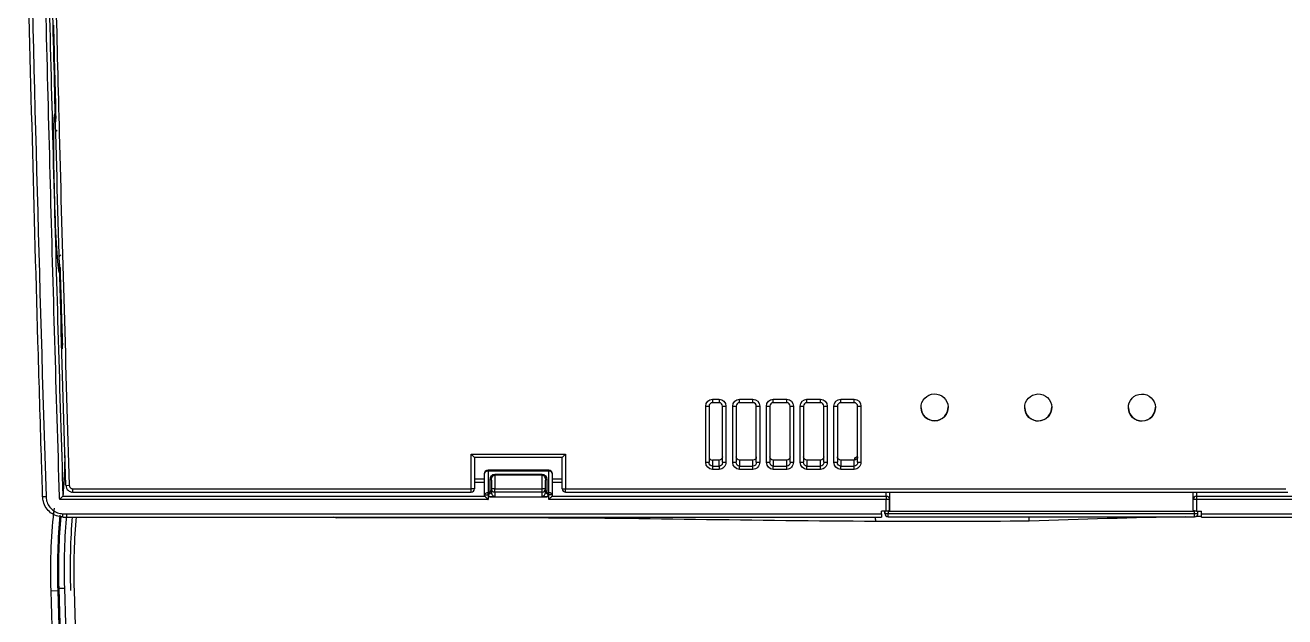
# Model space of a CAD drawing. Header units: millimetres. Extents: x 28 to 2364, y 8 to 1657.
# Drawn here: x 1671.5 to 1858.1, y 1251 to 1338.6 of the extents above; entities that cross this region are included whole.
import ezdxf

# ---------------------------------------------------------------- set-up
doc = ezdxf.new("R2010")
doc.units = ezdxf.units.MM
doc.layers.add('1LINE', color=7, linetype='CONTINUOUS')

msp = doc.modelspace()

# ---------------------------------------------------------------- linework, layer by layer
at = {"layer": '1LINE'}
for p, q in [((1772.29, 1282.19), (1772.79, 1282.19)), ((1772.29, 1273.87), (1772.29, 1282.19)), ((1772.79, 1282.19), (1772.79, 1273.87)), ((1773.29, 1283.19), (1773.29, 1282.69)), ((1773.29, 1283.19), (1774.29, 1283.19)), ((1774.29, 1282.69), (1773.29, 1282.69)), ((1774.29, 1283.19), (1774.29, 1282.69)), ((1774.79, 1282.19), (1775.29, 1282.19)), ((1774.79, 1273.87), (1774.79, 1282.19)), ((1775.29, 1282.19), (1775.29, 1273.87)), ((1776.29, 1273.87), (1776.29, 1282.19)), ((1776.29, 1282.19), (1776.79, 1282.19)), ((1776.79, 1282.19), (1776.79, 1273.87)), ((1777.29, 1283.19), (1779.29, 1283.19)), ((1777.29, 1282.69), (1777.29, 1283.19)), ((1779.29, 1282.69), (1777.29, 1282.69)), ((1779.29, 1282.69), (1779.29, 1283.19)), ((1779.79, 1273.87), (1779.79, 1282.19)), ((1779.79, 1282.19), (1780.29, 1282.19)), ((1780.29, 1282.19), (1780.29, 1273.87)), ((1781.29, 1273.87), (1781.29, 1282.19)), ((1781.29, 1282.19), (1781.79, 1282.19)), ((1781.79, 1282.19), (1781.79, 1273.87)), ((1782.29, 1283.19), (1784.29, 1283.19)), ((1782.29, 1282.69), (1782.29, 1283.19)), ((1784.29, 1282.69), (1782.29, 1282.69)), ((1784.29, 1282.69), (1784.29, 1283.19)), ((1784.79, 1282.19), (1785.29, 1282.19)), ((1784.79, 1273.87), (1784.79, 1282.19)), ((1785.29, 1282.19), (1785.29, 1273.87)), ((1786.29, 1273.87), (1786.29, 1282.19)), ((1786.29, 1282.19), (1786.79, 1282.19)), ((1786.79, 1282.19), (1786.79, 1273.87)), ((1787.29, 1283.19), (1789.29, 1283.19)), ((1787.29, 1282.69), (1787.29, 1283.19)), ((1789.29, 1282.69), (1787.29, 1282.69)), ((1789.29, 1282.69), (1789.29, 1283.19)), ((1789.79, 1282.19), (1790.29, 1282.19)), ((1789.79, 1273.87), (1789.79, 1282.19)), ((1790.29, 1282.19), (1790.29, 1273.87)), ((1791.29, 1273.87), (1791.29, 1282.19)), ((1791.29, 1282.19), (1791.79, 1282.19)), ((1791.79, 1282.19), (1791.79, 1273.87)), ((1792.29, 1283.19), (1794.29, 1283.19)), ((1792.29, 1282.69), (1792.29, 1283.19)), ((1794.29, 1282.69), (1792.29, 1282.69)), ((1794.29, 1282.69), (1794.29, 1283.19)), ((1794.79, 1273.87), (1794.79, 1282.19)), ((1794.79, 1282.19), (1795.29, 1282.19)), ((1795.29, 1282.19), (1795.29, 1273.87)), ((1737.55, 1275.07), (1738.05, 1274.57)), ((1737.55, 1269.95), (1737.55, 1275.07)), ((1737.55, 1275.07), (1751.55, 1275.07)), ((1738.05, 1274.57), (1738.05, 1269.95)), ((1751.05, 1274.57), (1738.05, 1274.57)), ((1751.05, 1274.57), (1751.55, 1275.07)), ((1751.05, 1269.95), (1751.05, 1274.57)), ((1751.55, 1275.07), (1751.55, 1269.95)), ((1740.05, 1272.73), (1740.05, 1272.55)), ((1740.05, 1272.73), (1749.05, 1272.73)), ((1749.05, 1272.55), (1740.05, 1272.55)), ((1740.05, 1272.55), (1740.05, 1269.37)), ((1749.05, 1272.55), (1749.05, 1272.73)), ((1749.05, 1269.37), (1749.05, 1272.55)), ((1772.29, 1273.87), (1772.79, 1273.87)), ((1773.29, 1274.17), (1773.29, 1273.29)), ((1774.29, 1274.17), (1773.29, 1274.17)), ((1773.29, 1273.29), (1773.29, 1272.82)), ((1773.29, 1273.29), (1774.29, 1273.29)), ((1774.29, 1272.82), (1773.29, 1272.82)), ((1774.29, 1273.29), (1774.29, 1274.17)), ((1774.29, 1273.29), (1774.29, 1272.82)), ((1774.79, 1273.87), (1775.29, 1273.87)), ((1776.29, 1273.87), (1776.79, 1273.87)), ((1777.29, 1274.17), (1777.29, 1273.29)), ((1779.29, 1274.17), (1777.29, 1274.17)), ((1777.29, 1273.29), (1779.29, 1273.29)), ((1777.29, 1272.82), (1777.29, 1273.29)), ((1779.29, 1272.82), (1777.29, 1272.82)), ((1779.29, 1273.29), (1779.29, 1274.17)), ((1779.29, 1272.82), (1779.29, 1273.29)), ((1779.79, 1273.87), (1780.29, 1273.87)), ((1781.29, 1273.87), (1781.79, 1273.87)), ((1782.29, 1274.17), (1782.29, 1273.29)), ((1784.29, 1274.17), (1782.29, 1274.17)), ((1782.29, 1273.29), (1784.29, 1273.29)), ((1782.29, 1272.82), (1782.29, 1273.29)), ((1784.29, 1272.82), (1782.29, 1272.82)), ((1784.29, 1273.29), (1784.29, 1274.17)), ((1784.29, 1272.82), (1784.29, 1273.29)), ((1784.79, 1273.87), (1785.29, 1273.87)), ((1786.29, 1273.87), (1786.79, 1273.87)), ((1787.29, 1274.17), (1787.29, 1273.29)), ((1789.29, 1274.17), (1787.29, 1274.17)), ((1787.29, 1272.82), (1787.29, 1273.29)), ((1787.29, 1273.29), (1789.29, 1273.29)), ((1789.29, 1272.82), (1787.29, 1272.82)), ((1789.29, 1273.29), (1789.29, 1274.17)), ((1789.29, 1272.82), (1789.29, 1273.29)), ((1789.79, 1273.87), (1790.29, 1273.87)), ((1791.29, 1273.87), (1791.79, 1273.87)), ((1792.29, 1274.17), (1792.29, 1273.29)), ((1794.29, 1274.17), (1792.29, 1274.17)), ((1792.29, 1272.82), (1792.29, 1273.29)), ((1792.29, 1273.29), (1794.29, 1273.29)), ((1794.29, 1272.82), (1792.29, 1272.82)), ((1794.29, 1273.29), (1794.29, 1274.17)), ((1794.29, 1272.82), (1794.29, 1273.29)), ((1794.79, 1273.87), (1795.29, 1273.87)), ((1677.54, 1270.44), (1678.04, 1270.46)), ((1739.55, 1269.04), (1739.55, 1272.23)), ((1740.35, 1269.63), (1740.35, 1271.33)), ((1740.55, 1271.2), (1740.55, 1269.5)), ((1741.05, 1272.11), (1741.05, 1271.98)), ((1741.05, 1272.11), (1748.05, 1272.11)), ((1741.05, 1271.98), (1741.05, 1269.94)), ((1748.05, 1271.98), (1741.05, 1271.98)), ((1748.05, 1272.11), (1748.05, 1271.98)), ((1748.05, 1269.94), (1748.05, 1271.98)), ((1748.55, 1269.5), (1748.55, 1271.2)), ((1748.75, 1271.33), (1748.75, 1269.63)), ((1749.55, 1272.23), (1749.55, 1269.04)), ((1674.09, 1268.78), (1674.59, 1268.8)), ((1678.54, 1269.45), (1678.54, 1269.95)), ((1737.55, 1269.45), (1737.55, 1269.95)), ((1738.05, 1269.95), (1737.55, 1269.95)), ((1739.55, 1269.04), (1740.05, 1269.04)), ((1739.55, 1268.9), (1739.55, 1269.04)), ((1740.05, 1269.37), (1740.26, 1269.37)), ((1740.05, 1269.04), (1740.05, 1269.37)), ((1740.05, 1269.04), (1740.05, 1268.37)), ((1740.12, 1269.04), (1740.05, 1269.04)), ((1740.55, 1269.42), (1740.54, 1269.42)), ((1740.55, 1269.5), (1740.55, 1269.42)), ((1741.05, 1269.44), (1741.05, 1269.94)), ((1748.05, 1269.44), (1748.05, 1269.94)), ((1748.55, 1269.42), (1748.55, 1269.5)), ((1748.56, 1269.42), (1748.55, 1269.42)), ((1748.84, 1269.37), (1749.05, 1269.37)), ((1749.05, 1269.04), (1748.98, 1269.04)), ((1749.05, 1269.04), (1749.05, 1269.37)), ((1749.05, 1268.37), (1749.05, 1269.04)), ((1749.55, 1269.04), (1749.05, 1269.04)), ((1749.55, 1269.04), (1749.55, 1268.9)), ((1751.05, 1269.95), (1751.55, 1269.95)), ((1751.55, 1269.45), (1751.55, 1269.95)), ((1799.03, 1268.84), (1799.03, 1268.37)), ((1845, 1268.84), (1845, 1268.37)), ((1799.53, 1268.37), (1799.03, 1268.37)), ((1799.03, 1266.62), (1799.03, 1268.37)), ((1799.53, 1268.37), (1799.53, 1266.79)), ((1845, 1268.37), (1844.5, 1268.37)), ((1844.5, 1266.79), (1844.5, 1268.37)), ((1845, 1268.37), (1845, 1266.62)), ((1677.08, 1265.76), (1677.08, 1266.26)), ((1743.96, 1265.78), (1743.96, 1265.63)), ((1798.33, 1266.26), (1798.33, 1266.62)), ((1798.83, 1266.28), (1798.83, 1266.62)), ((1798.83, 1266.28), (1799.33, 1266.28)), ((1799.33, 1266.64), (1799.27, 1266.64)), ((1799.33, 1266.64), (1799.33, 1266.28)), ((1844.7, 1266.29), (1844.7, 1266.65)), ((1844.7, 1266.29), (1845.2, 1266.28)), ((1845.2, 1266.28), (1845.2, 1266.62)), ((1845.7, 1266.26), (1845.7, 1266.62)), ((1675.33, 1254.83), (1676.33, 1254.87)), ((1676.52, 1255.21), (1677.31, 1255.23))]:
    msp.add_line(p, q, dxfattribs=at)
at = {"layer": '1LINE', "extrusion": (0, 0, -1)}
for centre, radius, start, end in [((-1665.97, 1313.46, 0), 13.95, 136.324, 137.4784), ((-1773.29, 1282.19, 0), 1, 0, 90), ((-1774.29, 1282.19, 0), 1, 90, 180), ((-1777.29, 1282.19, 0), 1, 0, 90), ((-1779.29, 1282.19, 0), 1, 90, 180), ((-1782.29, 1282.19, 0), 1, 0, 90), ((-1784.29, 1282.19, 0), 1, 90, 180), ((-1787.29, 1282.19, 0), 1, 0, 90), ((-1789.29, 1282.19, 0), 1, 90, 180), ((-1792.29, 1282.19, 0), 1, 0, 90), ((-1794.29, 1282.19, 0), 1, 90, 180), ((-1740.05, 1272.23, 0), 0.5, 0, 90), ((-1749.05, 1272.23, 0), 0.5, 90, 180)]:
    msp.add_arc(centre, radius, start, end, dxfattribs=at)
at = {"layer": '1LINE'}
for centre, radius, start, end in [((1665.97, 1313.46, 0), 13.98, 318.89, 320.6104), ((1773.29, 1282.19, 0), 0.5, 90, 180), ((1774.29, 1282.19, 0), 0.5, 0, 90), ((1777.29, 1282.19, 0), 0.5, 90, 180), ((1779.29, 1282.19, 0), 0.5, 0, 90), ((1782.29, 1282.19, 0), 0.5, 90, 180), ((1784.29, 1282.19, 0), 0.5, 0, 90), ((1787.29, 1282.19, 0), 0.5, 90, 180), ((1789.29, 1282.19, 0), 0.5, 0, 90), ((1792.29, 1282.19, 0), 0.5, 90, 180), ((1794.29, 1282.19, 0), 0.5, 0, 90), ((1737.55, 1269.95, 0), 0.5, 270, 0), ((1751.55, 1269.95, 0), 0.5, 180, 270), ((1799.33, 1266.28, 0), 0.5, 179.9965, 270.0051), ((1844.7, 1266.29, 0), 0.5, 270, 359.9503)]:
    msp.add_arc(centre, radius, start, end, dxfattribs=at)
at = {"layer": '1LINE', "extrusion": (-6.12303e-17, 1.12478e-32, -1)}
msp.add_arc((-1794.83, 1274.23, 0), 0.5, 0, 86.0227, dxfattribs=at)
at = {"layer": '1LINE'}
for centre in [(1806.19, 1282), (1821.54, 1281.98), (1836.89, 1281.97)]:
    msp.add_ellipse(centre, major_axis=(-0.06, 2), ratio=0.999962, dxfattribs=at)
for centre, major_axis, ratio, start_param, end_param in [((1806.19, 1282.01), (-2, -0.06), 0.999962, 0, 3.140664), ((1821.54, 1282), (-2, -0.06), 0.999962, 0, 3.140699), ((1836.89, 1281.99), (-2, -0.06), 0.999962, 0, 3.140734), ((1773.29, 1274.7, 0), (0, 0.527), 0.949336, 1.570796, 3.141593), ((1740.05, 1272.23), (-0.5, 0), 0.650791, 4.712389, 6.283185), ((1749.05, 1272.23), (-0.5, 0), 0.650791, 3.141593, 4.712389), ((1740.35, 1271.2), (-0.2, 0), 0.650791, 3.141593, 4.712389), ((1748.75, 1271.2), (0.2, 0), 0.650791, 1.570796, 3.141593), ((1740.05, 1269.04), (-0.5, 0), 0.650791, 4.712389, 6.283185), ((1740.26, 1269.24), (0.155, -0.126), 0.553419, 1.147107, 1.994486), ((1740.34, 1269.42), (0.196, -0.04), 0.642992, 0.309708, 1.702335), ((1740.35, 1269.5), (-0.2, 0), 0.650791, 3.141593, 4.712389), ((1741.05, 1269.92), (0.5, 0), 0.034899, 1.570796, 3.141593), ((1741.05, 1269.92), (0.5, 0), 0.949336, 3.141593, 4.712389), ((1748.05, 1269.92), (-0.5, 0), 0.034899, 3.141593, 4.712389), ((1748.05, 1269.92), (0.5, 0), 0.949336, 4.712389, 6.283185), ((1748.75, 1269.5), (-0.2, 0), 0.650791, 4.712389, 6.283185), ((1748.76, 1269.42), (0.196, 0.04), 0.642992, 1.439257, 2.831884), ((1748.84, 1269.24), (0.155, 0.126), 0.553419, 1.147107, 1.994486), ((1749.05, 1269.04), (-0.5, 0), 0.650791, 3.141593, 4.712389), ((1799.03, 1268.37), (-0.5, 0), 0.949336, 3.141599, 4.712389), ((1845, 1268.37), (0.5, 0), 0.949336, 1.570796, 3.141599), ((1796.85, 1263.99), (-0.24, 4.99), 0.141725, 4.932157, 5.069533), ((1799.33, 1266.28), (0, -0.5), 0.000267, 0.002932, 1.5708), ((1819.64, 1265.04), (0.2, -5), 0.115552, 1.586368, 1.71792), ((1844.7, 1266.29), (0, -0.5), 0.000267, 0.002932, 1.5708)]:
    msp.add_ellipse(centre, major_axis=major_axis, ratio=ratio, start_param=start_param, end_param=end_param, dxfattribs=at)
at = {"layer": '1LINE', "extrusion": (-1.0676e-27, -5.81175e-12, -1)}
for centre, major_axis, ratio, start_param, end_param in [((1774.29, 1274.7, 0), (0, 0.527), 0.949336, 1.570796, 3.141593), ((1779.29, 1274.7, 0), (0, 0.527), 0.949336, 1.570796, 3.141593), ((1784.29, 1274.7, 0), (0, 0.527), 0.949336, 1.570796, 3.141593), ((1789.29, 1274.7, 0), (0, 0.527), 0.949336, 1.570796, 3.141593), ((1794.29, 1274.7, 0), (0, 0.527), 0.949336, 1.570796, 3.141593), ((1773.29, 1273.87, 0), (0, 1.05), 0.949336, 3.141593, 4.712389), ((1773.29, 1273.87, 0), (0, 0.579), 0.864006, 3.141593, 4.712389), ((1774.29, 1273.87, 0), (0, 0.579), 0.864006, 1.570796, 3.141593), ((1774.29, 1273.87, 0), (0, 1.05), 0.949336, 1.570796, 3.141593), ((1777.29, 1273.87, 0), (0, 0.579), 0.864006, 3.141593, 4.712389), ((1779.29, 1273.87, 0), (0, 1.05), 0.949336, 1.570796, 3.141593), ((1779.29, 1273.87, 0), (0, 0.579), 0.864006, 1.570796, 3.141593), ((1782.29, 1273.87, 0), (0, 0.579), 0.864006, 3.141593, 4.712389), ((1784.29, 1273.87, 0), (0, 0.579), 0.864006, 1.570796, 3.141593), ((1784.29, 1273.87, 0), (0, 1.05), 0.949336, 1.570796, 3.141593), ((1787.29, 1273.87, 0), (0, 0.579), 0.864006, 3.141593, 4.712389), ((1789.29, 1273.87, 0), (0, 1.05), 0.949336, 1.570796, 3.141593), ((1789.29, 1273.87, 0), (0, 0.579), 0.864006, 1.570796, 3.141593), ((1792.29, 1273.87, 0), (0, 0.579), 0.864006, 3.141593, 4.712389), ((1794.29, 1273.87, 0), (0, 0.579), 0.864006, 1.570796, 3.141593), ((1794.29, 1273.87, 0), (0, 1.05), 0.949336, 1.570796, 3.141593), ((1741.05, 1271.33, 0), (0, 0.785), 0.89152, 4.712389, 6.283185), ((1741.05, 1271.2, 0), (0, 0.778), 0.642512, 4.712389, 6.283185), ((1748.05, 1271.33, 0), (0, 0.785), 0.89152, 0, 1.570796), ((1748.05, 1271.2, 0), (0, 0.778), 0.642512, 0, 1.570796), ((1740.05, 1269.63, 0), (0, -0.35), 0.857143, 4.712389, 4.947985), ((1740.05, 1269.5, 0), (0.5, 0), 0.7, 0, 0.235596), ((1749.05, 1269.5, 0), (0.5, 0), 0.7, 2.905995, 3.141593), ((1749.05, 1269.63, 0), (0, -0.35), 0.857143, 1.335199, 1.570796)]:
    msp.add_ellipse(centre, major_axis=major_axis, ratio=ratio, start_param=start_param, end_param=end_param, dxfattribs=at)
at = {"layer": '1LINE', "extrusion": (0, 0, -1)}
for centre, major_axis in [((1777.29, 1274.7, 0), (0, -0.527)), ((1782.29, 1274.7, 0), (0, -0.527)), ((1787.29, 1274.7, 0), (0, -0.527)), ((1792.29, 1274.7, 0), (0, -0.527)), ((1777.29, 1273.87, 0), (0, -1.05)), ((1782.29, 1273.87, 0), (0, -1.05)), ((1787.29, 1273.87, 0), (0, -1.05)), ((1792.29, 1273.87, 0), (0, -1.05))]:
    msp.add_ellipse(centre, major_axis=major_axis, ratio=0.949336, start_param=0, end_param=1.570796, dxfattribs=at)
at = {"layer": '1LINE'}
for points, knots in [([(1674.09, 1268.78), (1674.08, 1269.11), (1674.07, 1269.45), (1674.02, 1271.11), (1673.98, 1272.44), (1673.77, 1279.11), (1673.61, 1284.44), (1672.83, 1311.09), (1672.27, 1332.42), (1671.68, 1357.73), (1671.59, 1361.71), (1671.5, 1365.69)], [0, 0, 0, 0, 0.010315, 0.010315, 0.051574, 0.051574, 0.216609, 0.216609, 0.876758, 0.876758, 1, 1, 1, 1]), ([(1677.54, 1270.44), (1677, 1287.8), (1676.5, 1305.17), (1675.7, 1335.82), (1675.38, 1349.11), (1675.08, 1362.39)], [0, 0, 0, 0, 0.566546, 0.566546, 1, 1, 1, 1]), ([(1675.57, 1362.89), (1675.57, 1362.73), (1675.58, 1362.56), (1675.88, 1349.11), (1676.2, 1335.83), (1677, 1305.18), (1677.5, 1287.82), (1678.04, 1270.46)], [0, 0, 0, 0, 0.005408, 0.005408, 0.436449, 0.436449, 1, 1, 1, 1]), ([(1676.61, 1268.37), (1676.6, 1268.49), (1676.6, 1268.61), (1676.11, 1284.17), (1675.66, 1299.61), (1674.83, 1330.49), (1674.45, 1345.94), (1674.1, 1361.39)], [0, 0, 0, 0, 0.003883, 0.003883, 0.501798, 0.501798, 1, 1, 1, 1]), ([(1674.6, 1361.4), (1674.95, 1345.96), (1675.33, 1330.51), (1676.16, 1299.67), (1676.61, 1284.28), (1677.09, 1268.89)], [0, 0, 0, 0, 0.50093, 0.50093, 1, 1, 1, 1]), ([(1676.52, 1301.99), (1676.38, 1302.66), (1676.24, 1304.24), (1676.02, 1308.44), (1675.92, 1311.11), (1675.78, 1316.39), (1675.73, 1319.05), (1675.73, 1323.26), (1675.77, 1324.82), (1675.87, 1325.5)], [0, 0, 0, 0, 0.25, 0.25, 0.5, 0.5, 0.75, 0.75, 1, 1, 1, 1]), ([(1676.03, 1324.27), (1676.03, 1324.27), (1676.03, 1324.29), (1676.04, 1324.33), (1676.04, 1324.36), (1676.04, 1324.44), (1676.04, 1324.48), (1676.04, 1324.58), (1676.04, 1324.64), (1676.04, 1324.72), (1676.04, 1324.74), (1676.04, 1324.77)], [0, 0, 0, 0, 0.224711, 0.224711, 0.44944, 0.44944, 0.673895, 0.673895, 0.898076, 0.898076, 1, 1, 1, 1]), ([(1676.66, 1302.7), (1676.65, 1302.76), (1676.65, 1302.82), (1676.65, 1302.92), (1676.64, 1302.97), (1676.64, 1303.06), (1676.63, 1303.1), (1676.63, 1303.16), (1676.62, 1303.18), (1676.62, 1303.2), (1676.62, 1303.2), (1676.62, 1303.2)], [0, 0, 0, 0, 0.223701, 0.223701, 0.44738, 0.44738, 0.671377, 0.671377, 0.895696, 0.895696, 1, 1, 1, 1]), ([(1677.05, 1290.69), (1677.05, 1290.69), (1677.05, 1290.7), (1677.04, 1290.73), (1677.04, 1290.76), (1677.03, 1290.83), (1677.03, 1290.87), (1677.02, 1290.97), (1677.02, 1291.02), (1677.01, 1291.11), (1677.01, 1291.15), (1677.01, 1291.19)], [0, 0, 0, 0, 0.215432, 0.215432, 0.430855, 0.430855, 0.646376, 0.646376, 0.861736, 0.861736, 1, 1, 1, 1]), ([(1678.04, 1270.46), (1678.05, 1270.4), (1678.06, 1270.33), (1678.1, 1270.22), (1678.13, 1270.17), (1678.21, 1270.08), (1678.26, 1270.04), (1678.36, 1269.98), (1678.42, 1269.96), (1678.49, 1269.95), (1678.52, 1269.95), (1678.54, 1269.95)], [0, 0, 0, 0, 0.234217, 0.234217, 0.468877, 0.468877, 0.696257, 0.696257, 0.911705, 0.911705, 1, 1, 1, 1]), ([(1738.05, 1271.44), (1738.38, 1271.44), (1738.72, 1271.44), (1739.22, 1271.44), (1739.38, 1271.44), (1739.55, 1271.44)], [0, 0, 0, 0, 0.666631, 0.666631, 1, 1, 1, 1]), ([(1677.08, 1265.79), (1676.76, 1265.79), (1676.43, 1265.84), (1675.82, 1266.06), (1675.53, 1266.21), (1675.02, 1266.61), (1674.8, 1266.86), (1674.43, 1267.41), (1674.29, 1267.73), (1674.14, 1268.29), (1674.1, 1268.54), (1674.09, 1268.78)], [0, 0, 0, 0, 0.207715, 0.207715, 0.414631, 0.414631, 0.624475, 0.624475, 0.843256, 0.843256, 1, 1, 1, 1]), ([(1674.59, 1268.8), (1674.6, 1268.59), (1674.63, 1268.38), (1674.75, 1267.9), (1674.87, 1267.64), (1675.18, 1267.17), (1675.37, 1266.96), (1675.79, 1266.62), (1676.03, 1266.49), (1676.54, 1266.31), (1676.81, 1266.26), (1677.08, 1266.26)], [0, 0, 0, 0, 0.157909, 0.157909, 0.377735, 0.377735, 0.587649, 0.587649, 0.793701, 0.793701, 1, 1, 1, 1]), ([(1676.61, 1268.37), (1676.61, 1268.37), (1676.61, 1268.37), (1676.64, 1268.4), (1676.66, 1268.43), (1676.75, 1268.52), (1676.82, 1268.59), (1676.92, 1268.69), (1676.96, 1268.74), (1677.03, 1268.8), (1677.05, 1268.83), (1677.07, 1268.84)], [0, 0, 0, 0, 0.005734, 0.005734, 0.145746, 0.145746, 0.510733, 0.510733, 0.781788, 0.781788, 1, 1, 1, 1]), ([(1677.07, 1268.84), (1677.4, 1268.84), (1677.73, 1268.84), (1679.4, 1268.84), (1680.73, 1268.84), (1687.4, 1268.84), (1692.73, 1268.84), (1711.9, 1268.84), (1725.74, 1268.84), (1739.58, 1268.84)], [0, 0, 0, 0, 0.015998, 0.015998, 0.07999, 0.07999, 0.335956, 0.335956, 1, 1, 1, 1]), ([(1677.56, 1270.42), (1677.56, 1270.36), (1677.56, 1270.16), (1677.71, 1269.86), (1677.99, 1269.59), (1678.29, 1269.46), (1678.48, 1269.46), (1678.54, 1269.47)], [0, 0, 0, 0, 0.126066, 0.389418, 0.624731, 0.878523, 1, 1, 1, 1]), ([(1678.54, 1269.95), (1678.87, 1269.95), (1679.21, 1269.95), (1680.87, 1269.95), (1682.21, 1269.95), (1688.87, 1269.95), (1694.21, 1269.95), (1712.21, 1269.95), (1724.88, 1269.95), (1737.55, 1269.95)], [0, 0, 0, 0, 0.016946, 0.016946, 0.084732, 0.084732, 0.355874, 0.355874, 1, 1, 1, 1]), ([(1739.58, 1268.84), (1739.57, 1268.85), (1739.57, 1268.85), (1739.56, 1268.87), (1739.55, 1268.88), (1739.55, 1268.9)], [0, 0, 0, 0, 0.151992, 0.151992, 1, 1, 1, 1]), ([(1739.58, 1268.84), (1739.59, 1268.83), (1739.62, 1268.8), (1739.68, 1268.74), (1739.73, 1268.69), (1739.83, 1268.59), (1739.9, 1268.52), (1740, 1268.42), (1740.02, 1268.4), (1740.05, 1268.37), (1740.05, 1268.37), (1740.05, 1268.37)], [0, 0, 0, 0, 0.216254, 0.216254, 0.487607, 0.487607, 0.858052, 0.858052, 0.994333, 0.994333, 1, 1, 1, 1]), ([(1740.12, 1269.04), (1740.12, 1269.05), (1740.12, 1269.05), (1740.12, 1269.05), (1740.12, 1269.05), (1740.12, 1269.06), (1740.13, 1269.06), (1740.13, 1269.08), (1740.14, 1269.09), (1740.15, 1269.11), (1740.15, 1269.13), (1740.18, 1269.18), (1740.19, 1269.22), (1740.23, 1269.29), (1740.25, 1269.33), (1740.26, 1269.37)], [0, 0, 0, 0, 0.012017, 0.012017, 0.03527, 0.03527, 0.071101, 0.071101, 0.143295, 0.143295, 0.289582, 0.289582, 0.601926, 0.601926, 1, 1, 1, 1]), ([(1740.12, 1269.04), (1740.12, 1269.04), (1740.12, 1269.05), (1740.12, 1269.05), (1740.12, 1269.05), (1740.13, 1269.05), (1740.13, 1269.06), (1740.14, 1269.07), (1740.15, 1269.07), (1740.17, 1269.09), (1740.18, 1269.1), (1740.23, 1269.14), (1740.26, 1269.17), (1740.32, 1269.22), (1740.36, 1269.24), (1740.39, 1269.27)], [0, 0, 0, 0, 0.012139, 0.012139, 0.032358, 0.032358, 0.065592, 0.065592, 0.133733, 0.133733, 0.276775, 0.276775, 0.603982, 0.603982, 1, 1, 1, 1]), ([(1740.3, 1268.73), (1740.27, 1268.76), (1740.25, 1268.79), (1740.18, 1268.89), (1740.15, 1268.97), (1740.12, 1269.04)], [0, 0, 0, 0, 0.322473, 0.322473, 1, 1, 1, 1]), ([(1740.26, 1269.37), (1740.29, 1269.4), (1740.31, 1269.44), (1740.33, 1269.5), (1740.34, 1269.53), (1740.34, 1269.55)], [0, 0, 0, 0, 0.597133, 0.597133, 1, 1, 1, 1]), ([(1741.05, 1268.84), (1741.05, 1268.84), (1741.05, 1268.84), (1741.01, 1268.83), (1740.97, 1268.82), (1740.89, 1268.8), (1740.85, 1268.79), (1740.73, 1268.76), (1740.64, 1268.75), (1740.47, 1268.74), (1740.38, 1268.73), (1740.3, 1268.73)], [0, 0, 0, 0, 0.005235, 0.005235, 0.187383, 0.187383, 0.367414, 0.367414, 0.703972, 0.703972, 1, 1, 1, 1]), ([(1740.3, 1268.73), (1740.55, 1268.73), (1740.8, 1268.73), (1743.63, 1268.73), (1746.22, 1268.73), (1748.8, 1268.73)], [0, 0, 0, 0, 0.088601, 0.088601, 1, 1, 1, 1]), ([(1740.54, 1269.42), (1740.53, 1269.4), (1740.51, 1269.38), (1740.47, 1269.33), (1740.44, 1269.3), (1740.39, 1269.27)], [0, 0, 0, 0, 0.381339, 0.381339, 1, 1, 1, 1]), ([(1740.55, 1269.42), (1740.55, 1269.37), (1740.56, 1269.32), (1740.58, 1269.21), (1740.61, 1269.15), (1740.67, 1269.04), (1740.71, 1269), (1740.79, 1268.92), (1740.84, 1268.89), (1740.94, 1268.85), (1741, 1268.84), (1741.05, 1268.84)], [0, 0, 0, 0, 0.186578, 0.186578, 0.410631, 0.410631, 0.617003, 0.617003, 0.811073, 0.811073, 1, 1, 1, 1]), ([(1741.05, 1269.94), (1741.38, 1269.94), (1741.72, 1269.94), (1743.38, 1269.94), (1744.72, 1269.94), (1746.72, 1269.94), (1747.38, 1269.94), (1748.05, 1269.94)], [0, 0, 0, 0, 0.142857, 0.142857, 0.714286, 0.714286, 1, 1, 1, 1]), ([(1741.05, 1269.44), (1741.05, 1269.34), (1741.05, 1269.23), (1741.05, 1269.03), (1741.05, 1268.94), (1741.05, 1268.84)], [0, 0, 0, 0, 0.524016, 0.524016, 1, 1, 1, 1]), ([(1748.05, 1269.44), (1747.72, 1269.44), (1747.38, 1269.44), (1745.72, 1269.44), (1744.38, 1269.44), (1742.38, 1269.44), (1741.72, 1269.44), (1741.05, 1269.44)], [0, 0, 0, 0, 0.142857, 0.142857, 0.714286, 0.714286, 1, 1, 1, 1]), ([(1748.05, 1268.84), (1748.05, 1268.91), (1748.05, 1268.98), (1748.05, 1269.18), (1748.05, 1269.31), (1748.05, 1269.44)], [0, 0, 0, 0, 0.334759, 0.334759, 1, 1, 1, 1]), ([(1748.05, 1268.84), (1748.1, 1268.84), (1748.16, 1268.85), (1748.26, 1268.89), (1748.31, 1268.92), (1748.39, 1269), (1748.43, 1269.04), (1748.49, 1269.15), (1748.52, 1269.21), (1748.54, 1269.32), (1748.55, 1269.37), (1748.55, 1269.42)], [0, 0, 0, 0, 0.188927, 0.188927, 0.382997, 0.382997, 0.589368, 0.589368, 0.813422, 0.813422, 1, 1, 1, 1]), ([(1748.8, 1268.73), (1748.72, 1268.73), (1748.63, 1268.74), (1748.46, 1268.75), (1748.37, 1268.76), (1748.25, 1268.79), (1748.21, 1268.8), (1748.13, 1268.82), (1748.09, 1268.83), (1748.05, 1268.84), (1748.05, 1268.84), (1748.05, 1268.84)], [0, 0, 0, 0, 0.296028, 0.296028, 0.632586, 0.632586, 0.812617, 0.812617, 0.994765, 0.994765, 1, 1, 1, 1]), ([(1748.71, 1269.27), (1748.67, 1269.29), (1748.63, 1269.33), (1748.59, 1269.38), (1748.57, 1269.4), (1748.56, 1269.42)], [0, 0, 0, 0, 0.574539, 0.574539, 1, 1, 1, 1]), ([(1748.98, 1269.04), (1748.98, 1269.04), (1748.98, 1269.05), (1748.98, 1269.05), (1748.98, 1269.05), (1748.97, 1269.05), (1748.97, 1269.06), (1748.96, 1269.07), (1748.95, 1269.07), (1748.93, 1269.09), (1748.92, 1269.1), (1748.87, 1269.14), (1748.84, 1269.17), (1748.78, 1269.22), (1748.74, 1269.24), (1748.71, 1269.27)], [0, 0, 0, 0, 0.012139, 0.012139, 0.032358, 0.032358, 0.065592, 0.065592, 0.133733, 0.133733, 0.276775, 0.276775, 0.603982, 0.603982, 1, 1, 1, 1]), ([(1748.98, 1269.04), (1748.95, 1268.97), (1748.92, 1268.89), (1748.85, 1268.79), (1748.83, 1268.76), (1748.8, 1268.73)], [0, 0, 0, 0, 0.677527, 0.677527, 1, 1, 1, 1]), ([(1748.98, 1269.04), (1748.98, 1269.05), (1748.98, 1269.05), (1748.98, 1269.05), (1748.98, 1269.05), (1748.98, 1269.06), (1748.97, 1269.06), (1748.97, 1269.08), (1748.97, 1269.09), (1748.95, 1269.11), (1748.95, 1269.13), (1748.92, 1269.18), (1748.91, 1269.22), (1748.87, 1269.29), (1748.85, 1269.33), (1748.84, 1269.37)], [0, 0, 0, 0, 0.012017, 0.012017, 0.03527, 0.03527, 0.071101, 0.071101, 0.143294, 0.143294, 0.289582, 0.289582, 0.601926, 0.601926, 1, 1, 1, 1]), ([(1749.05, 1268.37), (1749.05, 1268.37), (1749.05, 1268.37), (1749.08, 1268.4), (1749.1, 1268.42), (1749.2, 1268.52), (1749.27, 1268.59), (1749.37, 1268.69), (1749.42, 1268.74), (1749.48, 1268.8), (1749.51, 1268.83), (1749.52, 1268.84)], [0, 0, 0, 0, 0.005667, 0.005667, 0.141948, 0.141948, 0.512393, 0.512393, 0.783746, 0.783746, 1, 1, 1, 1]), ([(1749.52, 1268.84), (1749.86, 1268.84), (1750.19, 1268.84), (1751.86, 1268.84), (1753.19, 1268.84), (1759.86, 1268.84), (1765.19, 1268.84), (1780.03, 1268.84), (1789.53, 1268.84), (1799.03, 1268.84)], [0, 0, 0, 0, 0.020201, 0.020201, 0.101005, 0.101005, 0.42422, 0.42422, 1, 1, 1, 1]), ([(1751.55, 1269.95), (1751.72, 1269.95), (1751.88, 1269.95), (1753.38, 1269.95), (1754.72, 1269.95), (1761.38, 1269.95), (1766.72, 1269.95), (1793.38, 1269.95), (1814.72, 1269.95), (1843.44, 1269.95), (1850.82, 1269.95), (1858.21, 1269.95)], [0, 0, 0, 0, 0.004688, 0.004688, 0.04219, 0.04219, 0.192198, 0.192198, 0.79223, 0.79223, 1, 1, 1, 1]), ([(1799.03, 1268.84), (1799.03, 1268.95), (1799.03, 1269.05), (1799.03, 1269.26), (1799.03, 1269.35), (1799.03, 1269.45)], [0, 0, 0, 0, 0.519107, 0.519107, 1, 1, 1, 1]), ([(1844.5, 1268.37), (1844.5, 1268.47), (1844.5, 1268.58), (1844.5, 1268.94), (1844.5, 1269.19), (1844.5, 1269.45)], [0, 0, 0, 0, 0.290968, 0.290968, 1, 1, 1, 1]), ([(1845, 1268.84), (1845.33, 1268.84), (1845.67, 1268.84), (1847.33, 1268.84), (1848.67, 1268.84), (1854.57, 1268.84), (1859.14, 1268.84), (1863.71, 1268.84)], [0, 0, 0, 0, 0.053449, 0.053449, 0.267243, 0.267243, 1, 1, 1, 1]), ([(1740.05, 1268.37), (1739.72, 1268.37), (1739.38, 1268.37), (1737.72, 1268.37), (1736.38, 1268.37), (1729.72, 1268.37), (1724.38, 1268.37), (1704.9, 1268.37), (1690.75, 1268.37), (1676.61, 1268.37)], [0, 0, 0, 0, 0.015762, 0.015762, 0.078811, 0.078811, 0.331007, 0.331007, 1, 1, 1, 1]), ([(1799.03, 1268.37), (1798.69, 1268.37), (1798.36, 1268.37), (1796.69, 1268.37), (1795.36, 1268.37), (1788.69, 1268.37), (1783.36, 1268.37), (1768.37, 1268.37), (1758.71, 1268.37), (1749.05, 1268.37)], [0, 0, 0, 0, 0.020009, 0.020009, 0.100045, 0.100045, 0.420191, 0.420191, 1, 1, 1, 1]), ([(1799.53, 1266.79), (1799.53, 1266.77), (1799.52, 1266.75), (1799.48, 1266.71), (1799.45, 1266.7), (1799.37, 1266.67), (1799.32, 1266.65), (1799.22, 1266.64), (1799.17, 1266.63), (1799.08, 1266.62), (1799.06, 1266.62), (1799.03, 1266.62)], [0, 0, 0, 0, 0.229591, 0.229591, 0.459538, 0.459538, 0.683418, 0.683418, 0.895796, 0.895796, 1, 1, 1, 1]), ([(1799.53, 1266.79), (1799.53, 1267.16), (1799.53, 1267.53), (1799.53, 1268.05), (1799.53, 1268.2), (1799.53, 1268.36)], [0, 0, 0, 0, 0.705543, 0.705543, 1, 1, 1, 1]), ([(1845, 1266.62), (1844.95, 1266.62), (1844.89, 1266.63), (1844.79, 1266.64), (1844.74, 1266.65), (1844.66, 1266.67), (1844.62, 1266.68), (1844.56, 1266.71), (1844.53, 1266.73), (1844.51, 1266.76), (1844.5, 1266.77), (1844.5, 1266.79)], [0, 0, 0, 0, 0.201471, 0.201471, 0.402661, 0.402661, 0.608179, 0.608179, 0.823699, 0.823699, 1, 1, 1, 1]), ([(1864.19, 1268.37), (1863.86, 1268.37), (1863.54, 1268.37), (1861.88, 1268.37), (1860.54, 1268.37), (1854.47, 1268.37), (1849.74, 1268.37), (1845, 1268.37)], [0, 0, 0, 0, 0.050806, 0.050806, 0.259311, 0.259311, 1, 1, 1, 1]), ([(1677.08, 1266.26), (1677.41, 1266.26), (1677.75, 1266.26), (1679.41, 1266.26), (1680.75, 1266.26), (1687.41, 1266.26), (1692.75, 1266.26), (1719.41, 1266.26), (1740.75, 1266.26), (1774.16, 1266.26), (1786.24, 1266.26), (1798.33, 1266.26)], [0, 0, 0, 0, 0.008248, 0.008248, 0.041238, 0.041238, 0.173198, 0.173198, 0.701038, 0.701038, 1, 1, 1, 1]), ([(1717.59, 1265.63), (1717.58, 1265.63), (1717.57, 1265.64), (1717.45, 1265.67), (1717.34, 1265.7), (1717.23, 1265.74)], [0, 0, 0, 0, 0.054023, 0.054023, 1, 1, 1, 1]), ([(1797.48, 1265.12), (1788.62, 1265.13), (1779.69, 1265.27), (1761.83, 1265.52), (1752.9, 1265.63), (1743.96, 1265.63)], [0, 0, 0, 0, 0.5, 0.5, 1, 1, 1, 1]), ([(1798.33, 1266.26), (1798.33, 1266.21), (1798.33, 1266.15), (1798.33, 1266.04), (1798.33, 1265.99), (1798.33, 1265.91), (1798.33, 1265.87), (1798.33, 1265.81), (1798.33, 1265.79), (1798.33, 1265.77), (1798.33, 1265.76), (1798.33, 1265.76)], [0, 0, 0, 0, 0.214435, 0.214435, 0.42887, 0.42887, 0.643305, 0.643305, 0.85774, 0.85774, 1, 1, 1, 1]), ([(1799.33, 1266.28), (1799.66, 1266.28), (1799.99, 1266.28), (1801.66, 1266.28), (1802.99, 1266.28), (1809.66, 1266.28), (1814.99, 1266.28), (1828.45, 1266.28), (1836.58, 1266.28), (1844.7, 1266.29)], [0, 0, 0, 0, 0.022039, 0.022039, 0.110195, 0.110195, 0.462818, 0.462818, 1, 1, 1, 1]), ([(1845.7, 1265.76), (1845.7, 1265.76), (1845.7, 1265.76), (1845.7, 1265.76), (1845.7, 1265.77), (1845.7, 1265.81), (1845.7, 1265.84), (1845.7, 1265.91), (1845.7, 1265.96), (1845.7, 1266.05), (1845.7, 1266.11), (1845.7, 1266.19), (1845.7, 1266.23), (1845.7, 1266.26)], [0, 0, 0, 0, 0.012796, 0.012796, 0.227409, 0.227409, 0.442022, 0.442022, 0.656635, 0.656635, 0.871249, 0.871249, 1, 1, 1, 1]), ([(1845.7, 1266.26), (1846.03, 1266.26), (1846.37, 1266.26), (1848.03, 1266.26), (1849.37, 1266.26), (1855.2, 1266.26), (1859.71, 1266.26), (1864.21, 1266.26)], [0, 0, 0, 0, 0.054026, 0.054026, 0.270131, 0.270131, 1, 1, 1, 1]), ([(1870.41, 897.55), (1860.91, 897.56), (1851.4, 898.49), (1832.98, 902.04), (1824.02, 904.65), (1806.63, 911.63), (1798.13, 916.09), (1782.49, 926.48), (1775.26, 932.42), (1761.53, 945.24), (1755, 952.14), (1743, 966.55), (1737.5, 974.1), (1727.45, 989.85), (1722.89, 998.08), (1714.87, 1015.19), (1711.5, 1023.94), (1702.28, 1050.44), (1697.18, 1068.42), (1691.13, 1095.87), (1689.37, 1105.11), (1686.45, 1123.7), (1685.34, 1133.04), (1683.14, 1151.73), (1682, 1161.07), (1680.04, 1179.77), (1679.2, 1189.13), (1676.97, 1217.25), (1675.94, 1236.02), (1675.34, 1254.84)], [0, 0, 0, 0, 0.0625, 0.0625, 0.125, 0.125, 0.1875, 0.1875, 0.25, 0.25, 0.3125, 0.3125, 0.375, 0.375, 0.4375, 0.4375, 0.5, 0.5, 0.625, 0.625, 0.6875, 0.6875, 0.75, 0.75, 0.8125, 0.8125, 0.875, 0.875, 1, 1, 1, 1]), ([(1676.33, 1254.87), (1676.92, 1236.13), (1677.94, 1217.44), (1680.16, 1189.46), (1680.99, 1180.14), (1682.94, 1161.53), (1684.07, 1152.24), (1686.25, 1133.65), (1687.36, 1124.36), (1690.24, 1105.84), (1691.98, 1096.61), (1697.99, 1069.23), (1703.05, 1051.29), (1712.21, 1024.85), (1715.55, 1016.12), (1723.5, 999.05), (1728.02, 990.82), (1738.01, 975.08), (1743.48, 967.54), (1755.42, 953.15), (1761.91, 946.25), (1775.59, 933.44), (1782.78, 927.5), (1798.35, 917.1), (1806.82, 912.64), (1824.15, 905.65), (1833.08, 903.03), (1851.45, 899.48), (1860.94, 898.55), (1870.41, 898.54)], [0, 0, 0, 0, 0.125, 0.125, 0.1875, 0.1875, 0.25, 0.25, 0.3125, 0.3125, 0.375, 0.375, 0.5, 0.5, 0.5625, 0.5625, 0.625, 0.625, 0.6875, 0.6875, 0.75, 0.75, 0.8125, 0.8125, 0.875, 0.875, 0.9375, 0.9375, 1, 1, 1, 1]), ([(1870.41, 898.78), (1860.94, 898.79), (1851.46, 899.71), (1833.11, 903.26), (1824.19, 905.87), (1806.88, 912.85), (1798.42, 917.31), (1782.85, 927.71), (1775.67, 933.66), (1762.02, 946.46), (1755.53, 953.35), (1743.59, 967.75), (1738.12, 975.29), (1728.15, 991.03), (1723.64, 999.25), (1715.71, 1016.33), (1712.38, 1025.05), (1703.23, 1051.47), (1698.17, 1069.39), (1692.18, 1096.72), (1690.45, 1105.92), (1687.57, 1124.45), (1686.46, 1133.76), (1684.27, 1152.39), (1683.14, 1161.7), (1681.19, 1180.35), (1680.35, 1189.68), (1678.13, 1217.72), (1677.1, 1236.45), (1676.52, 1255.21)], [0, 0, 0, 0, 0.0625, 0.0625, 0.125, 0.125, 0.1875, 0.1875, 0.25, 0.25, 0.3125, 0.3125, 0.375, 0.375, 0.4375, 0.4375, 0.5, 0.5, 0.625, 0.625, 0.6875, 0.6875, 0.75, 0.75, 0.8125, 0.8125, 0.875, 0.875, 1, 1, 1, 1]), ([(1677.31, 1255.23), (1677.89, 1236.54), (1678.91, 1217.88), (1681.12, 1189.96), (1681.95, 1180.66), (1683.89, 1162.09), (1685.02, 1152.82), (1687.2, 1134.27), (1688.29, 1124.99), (1691.14, 1106.5), (1692.87, 1097.32), (1698.82, 1070.04), (1703.85, 1052.16), (1712.94, 1025.79), (1716.25, 1017.08), (1724.13, 1000.02), (1728.61, 991.81), (1738.53, 976.08), (1743.98, 968.55), (1755.86, 954.16), (1762.32, 947.27), (1775.93, 934.48), (1783.09, 928.53), (1798.6, 918.12), (1807.03, 913.65), (1824.29, 906.67), (1833.19, 904.06), (1851.5, 900.5), (1860.97, 899.58), (1870.41, 899.57)], [0, 0, 0, 0, 0.125, 0.125, 0.1875, 0.1875, 0.25, 0.25, 0.3125, 0.3125, 0.375, 0.375, 0.5, 0.5, 0.5625, 0.5625, 0.625, 0.625, 0.6875, 0.6875, 0.75, 0.75, 0.8125, 0.8125, 0.875, 0.875, 0.9375, 0.9375, 1, 1, 1, 1]), ([(1678.75, 1254.88), (1679.33, 1236.41), (1680.34, 1217.97), (1682.51, 1190.35), (1683.34, 1181.15), (1685.21, 1162.77), (1686.35, 1153.61), (1688.51, 1135.29), (1689.57, 1126.13), (1692.32, 1107.94), (1693.99, 1098.92), (1699.77, 1072.05), (1704.67, 1054.39), (1713.54, 1028.26), (1716.74, 1019.6), (1724.39, 1002.6), (1728.84, 994.25), (1738.66, 978.36), (1744.06, 970.76), (1755.85, 956.24), (1762.28, 949.31), (1775.8, 936.43), (1782.9, 930.42), (1798.29, 919.89), (1806.7, 915.35), (1824.05, 908.2), (1833, 905.52), (1851.44, 901.89), (1860.94, 900.95), (1870.41, 900.94)], [0, 0, 0, 0, 0.125, 0.125, 0.1875, 0.1875, 0.25, 0.25, 0.3125, 0.3125, 0.375, 0.375, 0.5, 0.5, 0.5625, 0.5625, 0.625, 0.625, 0.6875, 0.6875, 0.75, 0.75, 0.8125, 0.8125, 0.875, 0.875, 0.9375, 0.9375, 1, 1, 1, 1])]:
    msp.add_open_spline(points, degree=3, knots=knots, dxfattribs=at)
for points, degree in [([(1672.02, 1365.19), (1672.73, 1333.06), (1673.58, 1300.92), (1674.59, 1268.8)], 3), ([(1675.69, 1338.59), (1675.8, 1333.98), (1675.92, 1329.37), (1676.04, 1324.77)], 3), ([(1676.66, 1302.7), (1676.77, 1298.86), (1676.89, 1295.03), (1677.01, 1291.19)], 3), ([(1677.26, 1271.19), (1677.33, 1271.89), (1677.39, 1273.16), (1677.41, 1274.87)], 3), ([(1677.26, 1271.19), (1677.19, 1270.42), (1677.13, 1269.66), (1677.09, 1268.89)], 3), ([(1738.05, 1270.94), (1739.55, 1270.94)], 1), ([(1749.55, 1271.44), (1750.05, 1271.44), (1750.55, 1271.44), (1751.05, 1271.44)], 3), ([(1749.55, 1270.94), (1751.05, 1270.94)], 1), ([(1677.09, 1268.89), (1677.09, 1268.88), (1677.08, 1268.86), (1677.07, 1268.84)], 3), ([(1678.54, 1269.45), (1737.55, 1269.45)], 1), ([(1748.76, 1269.55), (1748.77, 1269.49), (1748.79, 1269.42), (1748.84, 1269.37)], 3), ([(1749.55, 1268.9), (1749.55, 1268.88), (1749.54, 1268.86), (1749.52, 1268.84)], 3), ([(1751.55, 1269.45), (1858.51, 1269.45)], 1), ([(1799.53, 1269.45), (1799.53, 1269.09), (1799.53, 1268.73), (1799.53, 1268.37)], 3), ([(1845, 1269.45), (1845, 1269.25), (1845, 1269.05), (1845, 1268.84)], 3), ([(1675.34, 1254.84), (1675.2, 1259.31), (1675.39, 1263.64), (1675.85, 1267.06)], 3), ([(1676.64, 1266.02), (1676.33, 1262.74), (1676.21, 1258.86), (1676.33, 1254.87)], 3), ([(1676.52, 1255.21), (1676.4, 1259.02), (1676.53, 1262.73), (1676.84, 1265.86)], 3), ([(1677.08, 1265.76), (1798.33, 1265.76)], 1), ([(1677.61, 1266.1), (1677.31, 1262.89), (1677.19, 1259.11), (1677.31, 1255.23)], 3), ([(1678.26, 1254.87), (1678.14, 1258.77), (1678.24, 1262.57), (1678.53, 1265.8)], 3), ([(1679.05, 1265.8), (1678.74, 1262.59), (1678.63, 1258.79), (1678.75, 1254.88)], 3), ([(1717.3, 1265.76), (1717.39, 1265.71), (1717.49, 1265.67), (1717.59, 1265.63)], 3), ([(1743.96, 1265.63), (1735.17, 1265.63), (1726.38, 1265.63), (1717.59, 1265.63)], 3), ([(1820.22, 1265.15), (1812.63, 1265.1), (1805.06, 1265.07), (1797.48, 1265.12)], 3), ([(1799.03, 1266.62), (1798.79, 1266.62), (1798.56, 1266.62), (1798.33, 1266.62)], 3), ([(1798.83, 1266.62), (1798.83, 1266.51), (1798.83, 1266.4), (1798.83, 1266.28)], 3), ([(1799.33, 1266.64), (1814.45, 1266.64), (1829.58, 1266.64), (1844.7, 1266.65)], 3), ([(1799.33, 1265.78), (1844.7, 1265.79)], 1), ([(1843.35, 1265.79), (1835.62, 1265.66), (1827.91, 1265.44), (1820.22, 1265.15)], 3), ([(1845.7, 1265.83), (1845.42, 1265.83), (1845.14, 1265.82), (1844.86, 1265.82)], 3), ([(1845, 1266.62), (1845.23, 1266.62), (1845.47, 1266.62), (1845.7, 1266.62)], 3), ([(1845.7, 1265.76), (1864.21, 1265.76)], 1)]:
    msp.add_open_spline(points, degree=degree, dxfattribs=at)

doc.saveas('drawing.dxf')
